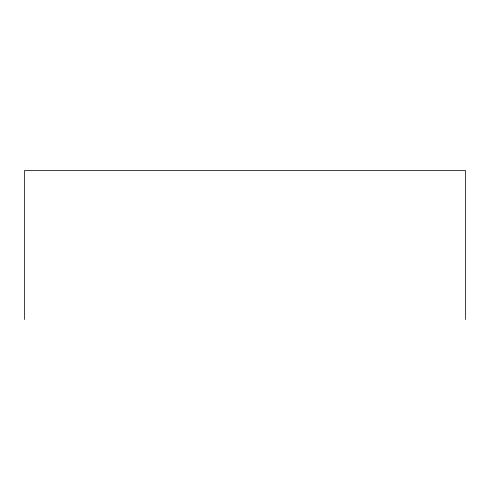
<?xml version="1.0" encoding="UTF-8"?>
<svg xmlns="http://www.w3.org/2000/svg" width="490" height="490" viewBox="0 0 490 490"><rect width="100%" height="100%" fill="white"/><g stroke="black" fill="none" stroke-linecap="round" stroke-linejoin="round"><path stroke-width="0.73" d="M465.5 319.498L465.5 170.502L24.5 170.502L24.5 319.498"/></g></svg>
